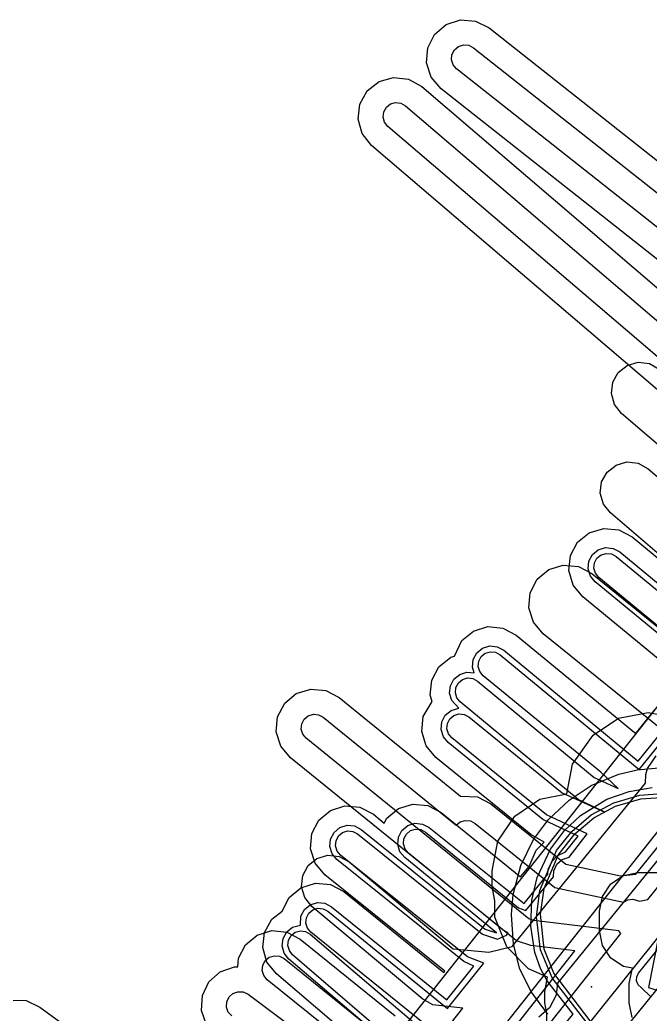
# Model space of a CAD drawing. Header units: metres. Extents: x -2677 to -840, y 169 to 1487.
# Drawn here: x -2172 to -2139.5, y 1122.1 to 1173.4 of the extents above; entities that cross this region are included whole.
import ezdxf

# ---------------------------------------------------------------- set-up
doc = ezdxf.new("R2010")
doc.units = ezdxf.units.M
for name, color, linetype in [('AI_GREENING_EXCLUSIONS', 1, 'Continuous'), ('AI_GREENING_LAWN', 82, 'Continuous'), ('AI_GREENING_REJECTED', 6, 'Continuous')]:
    doc.layers.add(name, color=color, linetype=linetype)

msp = doc.modelspace()

# ---------------------------------------------------------------- linework, layer by layer
at = {"layer": 'AI_GREENING_EXCLUSIONS'}
for points in [[(-2128.774, 1152.932), (-2150.264, 1169.891), (-2150.77, 1170.485), (-2151.011, 1171.227), (-2150.95, 1172.005), (-2150.595, 1172.7), (-2150.001, 1173.206), (-2149.259, 1173.447), (-2148.481, 1173.386), (-2147.786, 1173.031), (-2120.943, 1151.848)], [(-2123.834, 1150.689), (-2149.459, 1170.912), (-2149.636, 1171.119), (-2149.72, 1171.379), (-2149.699, 1171.651), (-2149.574, 1171.895), (-2149.367, 1172.072), (-2149.107, 1172.156), (-2148.835, 1172.135), (-2148.591, 1172.01), (-2121.258, 1150.44)], [(-2135.651, 1151.415), (-2153.855, 1166.961), (-2154.338, 1167.574), (-2154.55, 1168.325), (-2154.458, 1169.1), (-2154.077, 1169.781), (-2153.464, 1170.264), (-2152.713, 1170.476), (-2151.938, 1170.384), (-2151.257, 1170.003), (-2137.56, 1158.306)], [(-2134.377, 1152.036), (-2153.011, 1167.95), (-2153.18, 1168.164), (-2153.254, 1168.427), (-2153.222, 1168.698), (-2153.088, 1168.937), (-2152.874, 1169.106), (-2152.611, 1169.18), (-2152.34, 1169.148), (-2152.101, 1169.014), (-2137.832, 1156.828)], [(-2135.217, 1148.244), (-2140.94, 1153.132), (-2141.303, 1153.592), (-2141.461, 1154.155), (-2141.393, 1154.736), (-2141.107, 1155.247), (-2140.647, 1155.609), (-2140.084, 1155.768), (-2139.503, 1155.699), (-2138.992, 1155.413)], [(-2135.837, 1143.136), (-2141.517, 1147.987), (-2141.879, 1148.446), (-2142.038, 1149.009), (-2141.97, 1149.591), (-2141.684, 1150.101), (-2141.224, 1150.464), (-2140.661, 1150.623), (-2140.079, 1150.554), (-2139.569, 1150.268), (-2134.323, 1145.787)], [(-2157.92, 1114.188), (-2129.979, 1149.496)], [(-2157.92, 1114.188), (-2129.979, 1149.496)], [(-2137.883, 1139.499), (-2142.939, 1143.659), (-2143.434, 1144.263), (-2143.659, 1145.01), (-2143.582, 1145.786), (-2143.213, 1146.474), (-2142.609, 1146.968), (-2141.862, 1147.194), (-2141.086, 1147.116), (-2140.398, 1146.748), (-2135.556, 1142.764)], [(-2121.162, 1109.922), (-2127.615, 1146.038), (-2154.706, 1111.804)], [(-2121.162, 1109.922), (-2127.615, 1146.038), (-2154.706, 1111.804)], [(-2136.484, 1139.643), (-2142.304, 1144.431), (-2142.551, 1144.733), (-2142.664, 1145.106), (-2142.625, 1145.495), (-2142.441, 1145.839), (-2142.139, 1146.086), (-2141.765, 1146.199), (-2141.377, 1146.16), (-2141.033, 1145.976), (-2135.464, 1141.394)], [(-2136.065, 1139.686), (-2142.113, 1144.663), (-2142.286, 1144.874), (-2142.365, 1145.136), (-2142.338, 1145.407), (-2142.209, 1145.648), (-2141.998, 1145.821), (-2141.736, 1145.9), (-2141.465, 1145.873), (-2141.224, 1145.744), (-2135.505, 1141.039)], [(-2138.456, 1136.473), (-2144.992, 1141.75), (-2145.492, 1142.349), (-2145.724, 1143.094), (-2145.654, 1143.871), (-2145.292, 1144.562), (-2144.693, 1145.062), (-2143.948, 1145.295), (-2143.17, 1145.224), (-2142.479, 1144.862), (-2136.562, 1140.086)], [(-2153.661, 1119.846), (-2158.771, 1124.19), (-2159.255, 1124.801), (-2159.469, 1125.552), (-2159.379, 1126.327), (-2158.999, 1127.009), (-2158.465, 1127.432), (-2158.102, 1128.138), (-2157.502, 1128.638), (-2156.757, 1128.871), (-2155.98, 1128.801), (-2155.289, 1128.438), (-2150.116, 1124.262), (-2150.062, 1124.329), (-2156.265, 1129.312), (-2156.767, 1129.91), (-2157.001, 1130.655), (-2156.933, 1131.432), (-2156.572, 1132.124), (-2155.974, 1132.626), (-2155.23, 1132.86), (-2154.452, 1132.792), (-2153.76, 1132.431), (-2153.196, 1131.977), (-2153.062, 1132.23), (-2152.462, 1132.729), (-2151.716, 1132.959), (-2150.939, 1132.887), (-2150.249, 1132.523), (-2146.152, 1129.198), (-2145.719, 1129.739), (-2145.355, 1130.577), (-2144.933, 1130.999), (-2145.631, 1131.388), (-2150.526, 1135.36), (-2151.024, 1135.961), (-2151.255, 1136.706), (-2151.183, 1137.483), (-2150.72, 1138.255), (-2150.818, 1138.58), (-2150.739, 1139.356), (-2150.37, 1140.044), (-2149.765, 1140.537), (-2149.571, 1140.596), (-2149.192, 1141.397), (-2148.589, 1141.892), (-2147.842, 1142.119), (-2147.065, 1142.042), (-2146.377, 1141.674), (-2140.205, 1136.606), (-2139.237, 1137.812)], [(-2152.272, 1119.978), (-2158.123, 1124.951), (-2158.365, 1125.257), (-2158.472, 1125.633), (-2158.427, 1126.02), (-2158.237, 1126.361), (-2157.931, 1126.603), (-2157.518, 1126.706), (-2157.505, 1127.165), (-2157.323, 1127.51), (-2157.024, 1127.76), (-2156.651, 1127.876), (-2156.263, 1127.841), (-2155.917, 1127.66), (-2149.963, 1122.854), (-2148.567, 1124.593), (-2149.087, 1124.829), (-2155.639, 1130.092), (-2155.89, 1130.391), (-2156.007, 1130.763), (-2155.973, 1131.152), (-2155.792, 1131.498), (-2155.493, 1131.749), (-2155.121, 1131.866), (-2154.733, 1131.832), (-2154.387, 1131.651), (-2147.979, 1126.505), (-2147.391, 1126.316), (-2152.139, 1130.194), (-2152.388, 1130.494), (-2152.504, 1130.867), (-2152.468, 1131.255), (-2152.286, 1131.6), (-2151.985, 1131.849), (-2151.613, 1131.965), (-2151.224, 1131.928), (-2150.879, 1131.746), (-2145.976, 1127.82), (-2144.751, 1129.339), (-2144.731, 1129.577), (-2144.526, 1130.018), (-2144.256, 1130.288), (-2143.835, 1130.484), (-2143.182, 1131.3), (-2145.001, 1132.164), (-2149.896, 1136.137), (-2150.145, 1136.437), (-2150.26, 1136.81), (-2150.224, 1137.198), (-2150.042, 1137.544), (-2149.742, 1137.793), (-2149.35, 1137.906), (-2149.71, 1138.302), (-2149.822, 1138.676), (-2149.783, 1139.064), (-2149.598, 1139.408), (-2149.296, 1139.654), (-2148.923, 1139.767), (-2148.55, 1139.729), (-2148.641, 1140.031), (-2148.603, 1140.419), (-2148.419, 1140.763), (-2148.117, 1141.011), (-2147.744, 1141.124), (-2147.356, 1141.085), (-2147.012, 1140.902), (-2140.072, 1135.174), (-2138.269, 1137.412)], [(-2151.087, 1121.576), (-2156.985, 1126.337), (-2157.16, 1126.547), (-2157.241, 1126.808), (-2157.217, 1127.08), (-2157.09, 1127.322), (-2156.88, 1127.497), (-2156.62, 1127.578), (-2156.347, 1127.553), (-2156.106, 1127.427), (-2149.938, 1122.407), (-2148.06, 1124.745), (-2148.9, 1125.063), (-2155.451, 1130.326), (-2155.627, 1130.535), (-2155.709, 1130.796), (-2155.685, 1131.068), (-2155.559, 1131.31), (-2155.349, 1131.486), (-2155.089, 1131.568), (-2154.817, 1131.544), (-2154.574, 1131.417), (-2148.124, 1126.236), (-2147.346, 1125.986), (-2146.883, 1126.182), (-2146.798, 1126.317), (-2147.055, 1126.454), (-2151.95, 1130.426), (-2152.125, 1130.637), (-2152.205, 1130.898), (-2152.18, 1131.17), (-2152.053, 1131.411), (-2151.842, 1131.585), (-2151.582, 1131.666), (-2151.31, 1131.641), (-2151.068, 1131.513), (-2146.257, 1127.609), (-2145.881, 1127.46), (-2144.457, 1129.202), (-2144.437, 1129.518), (-2144.278, 1129.85), (-2144.009, 1130.093), (-2143.642, 1130.218), (-2142.707, 1131.413), (-2144.812, 1132.397), (-2149.707, 1136.37), (-2149.881, 1136.58), (-2149.962, 1136.841), (-2149.937, 1137.113), (-2149.809, 1137.354), (-2149.599, 1137.529), (-2149.338, 1137.61), (-2149.066, 1137.584), (-2148.825, 1137.457), (-2143.999, 1133.54), (-2141.802, 1132.541), (-2143.172, 1133.2), (-2149.272, 1138.231), (-2149.445, 1138.443), (-2149.524, 1138.704), (-2149.496, 1138.976), (-2149.367, 1139.217), (-2149.155, 1139.389), (-2148.894, 1139.468), (-2148.622, 1139.441), (-2148.382, 1139.311), (-2142.35, 1134.338), (-2141.109, 1133.763), (-2142.011, 1134.598), (-2148.09, 1139.587), (-2148.264, 1139.799), (-2148.343, 1140.06), (-2148.316, 1140.332), (-2148.187, 1140.573), (-2147.976, 1140.746), (-2147.715, 1140.825), (-2147.443, 1140.798), (-2147.202, 1140.67), (-2140.032, 1134.745), (-2137.975, 1137.275)], [(-2148.186, 1117.132), (-2140.974, 1126.284), (-2141.084, 1126.405), (-2145.464, 1126.949), (-2145.723, 1127.035), (-2157.228, 1136.357), (-2157.403, 1136.567), (-2157.483, 1136.828), (-2157.458, 1137.1), (-2157.331, 1137.342), (-2157.12, 1137.516), (-2156.86, 1137.597), (-2156.588, 1137.572), (-2156.346, 1137.444), (-2149.474, 1131.869), (-2149.278, 1132.033), (-2149.017, 1132.114), (-2148.745, 1132.09), (-2148.503, 1131.963), (-2144.393, 1128.645), (-2140.835, 1127.901), (-2140.621, 1128.019), (-2140.35, 1128.05), (-2140.019, 1127.938), (-2139.584, 1128.029), (-2129.848, 1140.063)], [(-2126.04, 1139.518), (-2144.582, 1116.674)], [(-2148.922, 1118.299), (-2143.345, 1125.375), (-2145.624, 1125.659), (-2146.365, 1125.904), (-2158.047, 1135.348), (-2158.546, 1135.948), (-2158.776, 1136.694), (-2158.704, 1137.471), (-2158.34, 1138.161), (-2157.74, 1138.659), (-2156.994, 1138.89), (-2156.217, 1138.818), (-2155.527, 1138.454), (-2149.265, 1133.373), (-2148.378, 1133.337), (-2147.687, 1132.974), (-2143.821, 1129.854), (-2140.987, 1129.261), (-2140.201, 1129.334), (-2133.519, 1137.593)], [(-2144.797, 1121.136), (-2144.797, 1122.148), (-2144.907, 1122.704), (-2144.907, 1123.268), (-2144.758, 1124.021), (-2145.737, 1124.447), (-2146.86, 1125.591), (-2147.48, 1127.113), (-2147.48, 1127.956), (-2147.629, 1128.706), (-2147.629, 1129.508), (-2147.325, 1131.039), (-2146.457, 1132.336), (-2145.16, 1133.204), (-2143.771, 1133.48), (-2143.466, 1135.023), (-2142.399, 1136.52), (-2141.101, 1137.388), (-2139.57, 1137.692), (-2137.977, 1137.388)], [(-2158.404, 1110.709), (-2149.131, 1122.422), (-2150.689, 1122.598), (-2151.202, 1122.878), (-2156.94, 1127.672), (-2157.307, 1128.128), (-2157.472, 1128.69), (-2157.409, 1129.272), (-2157.129, 1129.785), (-2156.673, 1130.153), (-2156.111, 1130.317), (-2155.53, 1130.255), (-2155.016, 1129.974), (-2149.638, 1125.48), (-2147.794, 1125.312), (-2146.586, 1125.606), (-2139.707, 1134.041), (-2139.692, 1134.477), (-2139.593, 1134.792), (-2139.153, 1135.451)], [(-2144.75, 1122.108), (-2145.589, 1123.242), (-2146.191, 1124.434), (-2146.526, 1125.722), (-2146.632, 1127.257), (-2146.536, 1128.293), (-2146.136, 1129.779), (-2145.48, 1131.124), (-2144.712, 1132.165), (-2143.653, 1133.168), (-2142.507, 1133.912), (-2141.083, 1134.496), (-2140.136, 1134.72), (-2139.013, 1134.825)], [(-2147.04, 1117.844), (-2143.434, 1122.117), (-2144.778, 1123.828), (-2145.13, 1124.467), (-2145.411, 1125.295), (-2145.624, 1126.651), (-2145.571, 1127.993), (-2145.295, 1129.171), (-2144.613, 1130.626), (-2143.884, 1131.592), (-2143.061, 1132.362), (-2141.692, 1133.203), (-2140.552, 1133.61), (-2139.356, 1133.806)], [(-2142.71, 1121.651), (-2144.521, 1123.985), (-2145.132, 1125.44), (-2145.328, 1127.131), (-2145.167, 1128.499), (-2144.292, 1130.565), (-2144.292, 1130.565), (-2143.512, 1131.54), (-2142.505, 1132.395), (-2141.341, 1133.022), (-2139.991, 1133.42), (-2138.637, 1133.517), (-2137.899, 1133.457), (-2136.059, 1132.579), (-2134.614, 1131.451), (-2126.796, 1123.747), (-2089.956, 1086.876)], [(-2142.552, 1121.774), (-2144.429, 1124.219), (-2144.934, 1125.463), (-2145.128, 1127.277), (-2144.934, 1128.602), (-2144.206, 1130.322), (-2144.206, 1130.322), (-2143.356, 1131.415), (-2142.377, 1132.241), (-2141.248, 1132.845), (-2139.937, 1133.228), (-2138.625, 1133.317), (-2137.917, 1133.258), (-2136.15, 1132.401), (-2134.748, 1131.302), (-2126.938, 1123.606), (-2090.097, 1086.735)], [(-2137.397, 1132.127), (-2144.254, 1123.719), (-2144.324, 1123.093), (-2144.659, 1122.442), (-2145.207, 1121.955)], [(-2140.39, 1121.936), (-2140.542, 1122.701), (-2140.542, 1123.701), (-2140.379, 1124.483), (-2140.844, 1124.575), (-2141.493, 1125.009), (-2141.927, 1125.658), (-2142.079, 1126.423), (-2142.079, 1127.423), (-2141.927, 1128.188), (-2141.493, 1128.837), (-2140.844, 1129.271), (-2140.079, 1129.423), (-2139.079, 1129.423)], [(-2162.372, 1121.556), (-2162.633, 1122.292), (-2162.593, 1123.071), (-2162.257, 1123.775), (-2161.677, 1124.298), (-2160.942, 1124.559), (-2160.76, 1124.549), (-2160.719, 1124.999), (-2160.357, 1125.69), (-2159.757, 1126.19), (-2159.013, 1126.422), (-2158.235, 1126.352), (-2157.544, 1125.99), (-2152.639, 1122.03)], [(-2151.887, 1119.979), (-2157.929, 1125.18), (-2158.098, 1125.394), (-2158.173, 1125.657), (-2158.141, 1125.928), (-2158.009, 1126.167), (-2157.794, 1126.336), (-2157.532, 1126.411), (-2157.26, 1126.38), (-2157.022, 1126.247), (-2150.983, 1121.091)], [(-2139.064, 1125.928), (-2139.551, 1123.487), (-2138.777, 1123.238)], [(-2154.388, 1119.972), (-2159.24, 1123.889), (-2159.415, 1124.099), (-2159.497, 1124.359), (-2159.472, 1124.631), (-2159.345, 1124.873), (-2159.135, 1125.048), (-2158.875, 1125.13), (-2158.603, 1125.105), (-2158.361, 1124.978), (-2153.455, 1121.019)], [(-2161.073, 1122.019), (-2161.255, 1122.221), (-2161.347, 1122.479), (-2161.333, 1122.752), (-2161.215, 1122.998), (-2161.012, 1123.181), (-2160.755, 1123.272), (-2160.482, 1123.258), (-2160.235, 1123.141), (-2154.87, 1119.138)], [(-2172.475, 1122.841), (-2171.695, 1122.808), (-2170.988, 1122.479), (-2163.936, 1117.325)]]:
    msp.add_lwpolyline(points, dxfattribs=at)
msp.add_lwpolyline([(-2107.771, 1164.126), (-2106.993, 1164.059), (-2106.301, 1163.698), (-2105.176, 1162.439), (-2104.941, 1161.695), (-2105.009, 1160.917), (-2105.369, 1160.225), (-2134.017, 1124.559), (-2134.422, 1123.924), (-2134.751, 1123.647), (-2163.355, 1087.933), (-2163.952, 1087.431), (-2164.697, 1087.196), (-2165.474, 1087.264), (-2166.166, 1087.624), (-2166.579, 1088.115), (-2166.824, 1088.242), (-2167.326, 1088.84), (-2167.561, 1089.584), (-2167.493, 1090.362), (-2167.133, 1091.054), (-2109.112, 1163.39), (-2108.515, 1163.891), (-2107.771, 1164.126)], close=True, dxfattribs=at)
at = {"layer": 'AI_GREENING_LAWN'}
msp.add_lwpolyline([(-2139.449, 1123.026), (-2139.883, 1123.46), (-2139.922, 1123.483), (-2140.077, 1123.628), (-2140.158, 1123.824), (-2140.15, 1124.037), (-2140.055, 1124.227), (-2136.775, 1128.289)], dxfattribs=at)
at = {"layer": 'AI_GREENING_REJECTED'}
msp.add_point((-2142.49, 1123.52), dxfattribs=at)

doc.saveas('drawing.dxf')
